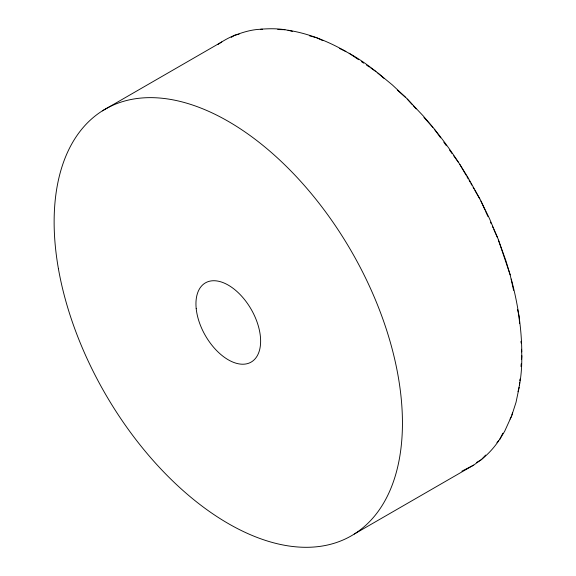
<?xml version="1.0" encoding="UTF-8"?>
<svg xmlns="http://www.w3.org/2000/svg" width="576" height="576" viewBox="0 0 576 576"><rect width="100%" height="100%" fill="white"/><g stroke="black" fill="none" stroke-linecap="round" stroke-linejoin="round"><path stroke-width="0.86" d="M521.575 349.25C522.252 363.42 521.467 377.921 518.011 391.702M519.466 385.33L519.682 382.637M519.826 380.844L519.977 379.051M520.985 366.502L521.208 363.816M521.568 359.33L521.856 355.745M519.149 387.36L516.024 402.336L511.891 415.159M512.568 412.553L511.69 415.915L510.07 419.083M511.279 416.722L504.662 431.28L499.615 439.574L496.922 442.735M499.615 439.574L502.834 433.267M485.626 455.076L481.745 459.31L473.666 465.127L354.24 534.067M231.206 37.361L235.015 35.143L239.119 34.157M476.381 462.6L480.967 459.936M102.334 110.873L221.753 41.933M473.666 465.127L461.894 471.161M235.656 34.992C244.195 31.802 253.325 29.174 262.498 29.246M260.698 29.203C271.231 28.411 282.139 28.404 292.356 31.37M277.769 29.556L284.947 29.707M288.043 30.24C308.491 33.401 327.96 41.306 345.881 51.466M309.607 35.87L316.505 37.67L322.855 40.651M339.53 48.485C355.795 55.93 370.591 66.535 383.969 78.343M349.164 53.273L358.582 59.681M361.483 61.654L363.658 63.137M366.552 65.11L369.454 67.075M370.901 68.062L375.977 71.518M377.892 72.994L392.422 84.989L405.59 97.366M397.483 90.23L406.354 98.028L412.02 104.292M407.254 99.036L423.173 115.855L433.937 128.592L440.662 137.844M413.215 105.602L416.196 108.893M423.943 117.432L432.878 127.289M443.801 142.171L446.422 145.771M449.561 150.091L452.174 153.691M453.744 155.851L458.899 162.95L467.978 177.523L480.485 200.059L484.985 209.988M459.835 164.39L466.042 175.104M466.927 176.638L468.252 178.934M469.138 180.468L470.03 181.994M470.916 183.528L471.802 185.062M473.134 187.358L474.019 188.885M474.905 190.418L479.779 198.842M480.938 201.06L489.449 218.52L497.498 237.6M485.719 211.615L487.93 216.482M490.507 222.17L491.242 223.79M492.343 226.231L493.085 227.851M493.819 229.478L498.038 238.795L510.163 274.853L513.605 290.347M498.47 240.098L505.901 260.755L510.163 274.853M511.25 279.05C517.615 302.803 521.582 327.298 521.784 351.914M517.594 309.463L519.041 316.411L519.588 323.51M520.963 341.266L521.1 343.044M218.038 44.424A246.29 142.2 60 0 1 235.015 35.143M434.383 129.204A226.541 130.795 60 0 1 458.453 162.338M498.708 440.784A226.541 130.795 60 0 1 482.054 458.971M58.406 268.682A246.29 142.2 60 0 0 346.442 538.423A246.29 142.2 60 0 0 280.015 160.315A246.29 142.2 60 0 0 58.406 268.682M196.178 308.383A45.742 26.41 60 0 0 247.68 363.557A45.742 26.41 60 0 0 241.006 295.481A45.742 26.41 60 0 0 196.178 308.383"/></g></svg>
